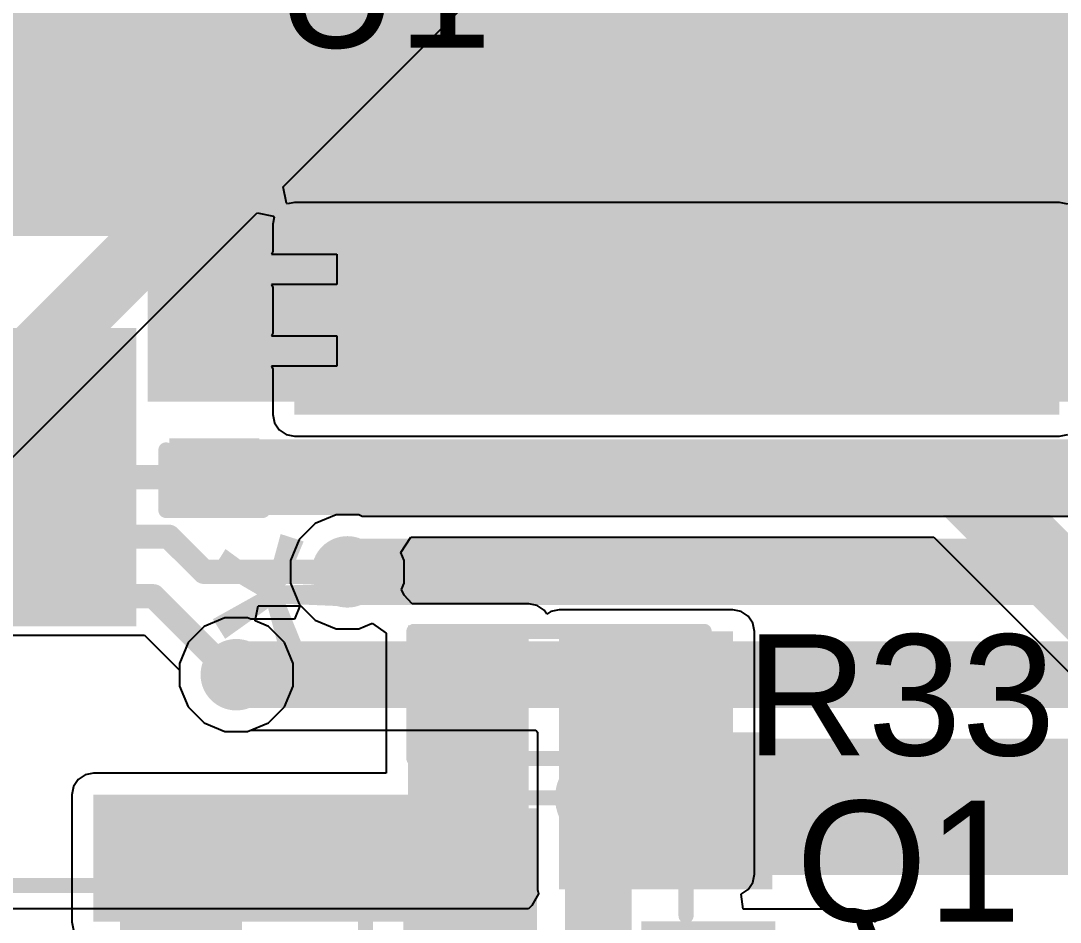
# Model space of a CAD drawing. Header units: millimetres. Extents: x -0.43 to 2.06, y -0.4 to 2.49.
# Drawn here: x 1.0295 to 1.3732, y 0.6922 to 0.9902 of the extents above; entities that cross this region are included whole.
import ezdxf

# ---------------------------------------------------------------- set-up
doc = ezdxf.new("R2010")
doc.units = ezdxf.units.MM
doc.header["$MEASUREMENT"] = 0
for name, color, linetype in [('BottomLayer', 5, 'Continuous'), ('BottomSolder', 6, 'Continuous'), ('TopLayer', 1, 'Continuous'), ('TopOverlay', 2, 'Continuous'), ('TopPaste', 8, 'Continuous'), ('TopSolder', 216, 'Continuous'), ('ViaHoleLayer', 16, 'Continuous')]:
    doc.layers.add(name, color=color, linetype=linetype)
doc.styles.add('Arial', font='', dxfattribs={"height": 0.2})
doc.styles.get('Arial').set_extended_font_data('Arial')

# ---------------------------------------------------------------- blocks, each defined once
blk = doc.blocks.new('CAP_0402_24')
at = {"layer": 'TopLayer'}
for points in [[(-0.0275, -0.0125), (-0.0275, 0.0125), (-0.0095, 0.0125), (-0.0095, -0.0125)], [(0.0095, -0.0125), (0.0095, 0.0125), (0.0275, 0.0125), (0.0275, -0.0125)]]:
    blk.add_hatch(color=1, dxfattribs=at).paths.add_polyline_path(points)
at = {"layer": 'TopPaste'}
for points in [[(-0.0275, -0.0125), (-0.0275, 0.0125), (-0.0095, 0.0125), (-0.0095, -0.0125)], [(0.0095, -0.0125), (0.0095, 0.0125), (0.0275, 0.0125), (0.0275, -0.0125)]]:
    blk.add_hatch(color=8, dxfattribs=at).paths.add_polyline_path(points)
at = {"layer": 'TopSolder'}
for points in [[(-0.02986, -0.01486), (-0.02986, 0.01486), (-0.00714, 0.01486), (-0.00714, -0.01486)], [(0.00714, -0.01486), (0.00714, 0.01486), (0.02986, 0.01486), (0.02986, -0.01486)]]:
    blk.add_hatch(color=216, dxfattribs=at).paths.add_polyline_path(points)
at = {"layer": 'TopOverlay', "const_width": 0.005}
for points in [[(-0.031, 0.016), (-0.031, -0.016)], [(-0.031, 0.016), (-0.011, 0.016)], [(0.011, 0.016), (0.031, 0.016)], [(0.031, 0.016), (0.031, -0.016)], [(-0.031, -0.016), (-0.011, -0.016)], [(0.011, -0.016), (0.031, -0.016)]]:
    blk.add_lwpolyline(points, dxfattribs=at)
at = {"layer": 'TopOverlay', "const_width": 0.0025}
for points in [[(-0.03225, 0.016, 1), (-0.02975, 0.016, 1)], [(-0.03225, 0.016, 1), (-0.02975, 0.016, 1)], [(-0.01225, 0.016, 1), (-0.00975, 0.016, 1)], [(0.00975, 0.016, 1), (0.01225, 0.016, 1)], [(0.02975, 0.016, 1), (0.03225, 0.016, 1)], [(0.02975, 0.016, 1), (0.03225, 0.016, 1)], [(-0.03225, -0.016, 1), (-0.02975, -0.016, 1)], [(-0.03225, -0.016, 1), (-0.02975, -0.016, 1)], [(-0.01225, -0.016, 1), (-0.00975, -0.016, 1)], [(0.00975, -0.016, 1), (0.01225, -0.016, 1)], [(0.02975, -0.016, 1), (0.03225, -0.016, 1)], [(0.02975, -0.016, 1), (0.03225, -0.016, 1)]]:
    blk.add_lwpolyline(points, format="xyb", close=True, dxfattribs=at)
blk = doc.blocks.new('SOT_23_36')
at = {"layer": 'TopLayer'}
for points in [[(-0.01614, 0.05748), (0.01614, 0.05748), (0.01614, 0.02126), (-0.01614, 0.02126)], [(-0.05354, -0.02126), (-0.02126, -0.02126), (-0.02126, -0.05748), (-0.05354, -0.05748)], [(0.02126, -0.02126), (0.05354, -0.02126), (0.05354, -0.05748), (0.02126, -0.05748)]]:
    blk.add_hatch(color=1, dxfattribs=at).paths.add_polyline_path(points)
at = {"layer": 'TopPaste'}
for points in [[(-0.01614, 0.05748), (0.01614, 0.05748), (0.01614, 0.02126), (-0.01614, 0.02126)], [(-0.05354, -0.02126), (-0.02126, -0.02126), (-0.02126, -0.05748), (-0.05354, -0.05748)], [(0.02126, -0.02126), (0.05354, -0.02126), (0.05354, -0.05748), (0.02126, -0.05748)]]:
    blk.add_hatch(color=8, dxfattribs=at).paths.add_polyline_path(points)
at = {"layer": 'TopSolder'}
for points in [[(-0.02014, 0.06148), (0.02014, 0.06148), (0.02014, 0.01726), (-0.02014, 0.01726)], [(-0.05754, -0.01726), (-0.01726, -0.01726), (-0.01726, -0.06148), (-0.05754, -0.06148)], [(0.01726, -0.01726), (0.05754, -0.01726), (0.05754, -0.06148), (0.01726, -0.06148)]]:
    blk.add_hatch(color=216, dxfattribs=at).paths.add_polyline_path(points)
at = {"layer": 'TopOverlay', "const_width": 0.005}
for points in [[(-0.022, 0.032), (-0.061, 0.032)], [(-0.061, -0.023), (-0.061, 0.032)], [(0.061, 0.032), (0.022, 0.032)], [(0.061, -0.023), (0.061, 0.032)], [(0.013, -0.031), (-0.013, -0.031)], [(-0.066, -0.051), (-0.066, -0.041)], [(-0.061, -0.046), (-0.066, -0.041)], [(-0.066, -0.051), (-0.061, -0.046)]]:
    blk.add_lwpolyline(points, dxfattribs=at)
at = {"layer": 'TopOverlay', "const_width": 0.0025}
for points in [[(-0.06225, 0.032, 1), (-0.05975, 0.032, 1)], [(-0.06225, 0.032, 1), (-0.05975, 0.032, 1)], [(-0.02325, 0.032, 1), (-0.02075, 0.032, 1)], [(0.02075, 0.032, 1), (0.02325, 0.032, 1)], [(0.05975, 0.032, 1), (0.06225, 0.032, 1)], [(0.05975, 0.032, 1), (0.06225, 0.032, 1)], [(-0.06225, -0.023, 1), (-0.05975, -0.023, 1)], [(0.05975, -0.023, 1), (0.06225, -0.023, 1)], [(-0.01425, -0.031, 1), (-0.01175, -0.031, 1)], [(0.01175, -0.031, 1), (0.01425, -0.031, 1)], [(-0.06725, -0.041, 1), (-0.06475, -0.041, 1)], [(-0.06725, -0.041, 1), (-0.06475, -0.041, 1)], [(-0.06225, -0.046, 1), (-0.05975, -0.046, 1)], [(-0.06225, -0.046, 1), (-0.05975, -0.046, 1)], [(-0.06725, -0.051, 1), (-0.06475, -0.051, 1)], [(-0.06725, -0.051, 1), (-0.06475, -0.051, 1)]]:
    blk.add_lwpolyline(points, format="xyb", close=True, dxfattribs=at)
blk = doc.blocks.new('SOT_23_37')
at = {"layer": 'TopLayer'}
for points in [[(-0.01614, 0.05748), (0.01614, 0.05748), (0.01614, 0.02126), (-0.01614, 0.02126)], [(-0.05354, -0.02126), (-0.02126, -0.02126), (-0.02126, -0.05748), (-0.05354, -0.05748)], [(0.02126, -0.02126), (0.05354, -0.02126), (0.05354, -0.05748), (0.02126, -0.05748)]]:
    blk.add_hatch(color=1, dxfattribs=at).paths.add_polyline_path(points)
at = {"layer": 'TopPaste'}
for points in [[(-0.01614, 0.05748), (0.01614, 0.05748), (0.01614, 0.02126), (-0.01614, 0.02126)], [(-0.05354, -0.02126), (-0.02126, -0.02126), (-0.02126, -0.05748), (-0.05354, -0.05748)], [(0.02126, -0.02126), (0.05354, -0.02126), (0.05354, -0.05748), (0.02126, -0.05748)]]:
    blk.add_hatch(color=8, dxfattribs=at).paths.add_polyline_path(points)
at = {"layer": 'TopSolder'}
for points in [[(-0.02014, 0.06148), (0.02014, 0.06148), (0.02014, 0.01726), (-0.02014, 0.01726)], [(-0.05754, -0.01726), (-0.01726, -0.01726), (-0.01726, -0.06148), (-0.05754, -0.06148)], [(0.01726, -0.01726), (0.05754, -0.01726), (0.05754, -0.06148), (0.01726, -0.06148)]]:
    blk.add_hatch(color=216, dxfattribs=at).paths.add_polyline_path(points)
at = {"layer": 'TopOverlay', "const_width": 0.005}
for points in [[(-0.061, 0.032), (-0.022, 0.032)], [(-0.061, -0.023), (-0.061, 0.032)], [(0.022, 0.032), (0.061, 0.032)], [(0.061, -0.023), (0.061, 0.032)], [(-0.013, -0.031), (0.013, -0.031)], [(-0.066, -0.051), (-0.066, -0.041)], [(-0.066, -0.041), (-0.061, -0.046)], [(-0.066, -0.051), (-0.061, -0.046)]]:
    blk.add_lwpolyline(points, dxfattribs=at)
at = {"layer": 'TopOverlay', "const_width": 0.0025}
for points in [[(-0.06225, 0.032, 1), (-0.05975, 0.032, 1)], [(-0.06225, 0.032, 1), (-0.05975, 0.032, 1)], [(-0.02325, 0.032, 1), (-0.02075, 0.032, 1)], [(0.02075, 0.032, 1), (0.02325, 0.032, 1)], [(0.05975, 0.032, 1), (0.06225, 0.032, 1)], [(0.05975, 0.032, 1), (0.06225, 0.032, 1)], [(-0.06225, -0.023, 1), (-0.05975, -0.023, 1)], [(0.05975, -0.023, 1), (0.06225, -0.023, 1)], [(-0.01425, -0.031, 1), (-0.01175, -0.031, 1)], [(0.01175, -0.031, 1), (0.01425, -0.031, 1)], [(-0.06725, -0.041, 1), (-0.06475, -0.041, 1)], [(-0.06725, -0.041, 1), (-0.06475, -0.041, 1)], [(-0.06225, -0.046, 1), (-0.05975, -0.046, 1)], [(-0.06225, -0.046, 1), (-0.05975, -0.046, 1)], [(-0.06725, -0.051, 1), (-0.06475, -0.051, 1)], [(-0.06725, -0.051, 1), (-0.06475, -0.051, 1)]]:
    blk.add_lwpolyline(points, format="xyb", close=True, dxfattribs=at)
blk = doc.blocks.new('RES_0603_44')
at = {"layer": 'TopLayer'}
for points in [[(-0.015, 0.0175), (-0.015, -0.0175), (-0.045, -0.0175), (-0.045, 0.0175)], [(0.045, 0.0175), (0.045, -0.0175), (0.015, -0.0175), (0.015, 0.0175)]]:
    blk.add_hatch(color=1, dxfattribs=at).paths.add_polyline_path(points)
at = {"layer": 'TopPaste'}
for points in [[(-0.015, 0.0175), (-0.015, -0.0175), (-0.045, -0.0175), (-0.045, 0.0175)], [(0.045, 0.0175), (0.045, -0.0175), (0.015, -0.0175), (0.015, 0.0175)]]:
    blk.add_hatch(color=8, dxfattribs=at).paths.add_polyline_path(points)
at = {"layer": 'TopSolder'}
for points in [[(-0.011, 0.0215), (-0.011, -0.0215), (-0.049, -0.0215), (-0.049, 0.0215)], [(0.049, 0.0215), (0.049, -0.0215), (0.011, -0.0215), (0.011, 0.0215)]]:
    blk.add_hatch(color=216, dxfattribs=at).paths.add_polyline_path(points)
at = {"layer": 'TopOverlay', "const_width": 0.005}
for points in [[(-0.048, 0.021), (0.048, 0.021)], [(-0.048, -0.021), (-0.048, 0.021)], [(0.048, -0.021), (0.048, 0.021)], [(-0.048, -0.021), (0.048, -0.021)]]:
    blk.add_lwpolyline(points, dxfattribs=at)
at = {"layer": 'TopOverlay', "const_width": 0.0025}
for points in [[(-0.04925, 0.021, 1), (-0.04675, 0.021, 1)], [(-0.04925, 0.021, 1), (-0.04675, 0.021, 1)], [(0.04675, 0.021, 1), (0.04925, 0.021, 1)], [(0.04675, 0.021, 1), (0.04925, 0.021, 1)], [(-0.04925, -0.021, 1), (-0.04675, -0.021, 1)], [(-0.04925, -0.021, 1), (-0.04675, -0.021, 1)], [(0.04675, -0.021, 1), (0.04925, -0.021, 1)], [(0.04675, -0.021, 1), (0.04925, -0.021, 1)]]:
    blk.add_lwpolyline(points, format="xyb", close=True, dxfattribs=at)
blk = doc.blocks.new('VSSOP_10_52')
at = {"layer": 'TopLayer'}
for points in [[(-0.11516, 0.04528), (-0.05807, 0.04528), (-0.05807, 0.03346), (-0.11516, 0.03346)], [(0.05807, 0.04528), (0.11516, 0.04528), (0.11516, 0.03346), (0.05807, 0.03346)], [(-0.11516, 0.02559), (-0.05807, 0.02559), (-0.05807, 0.01378), (-0.11516, 0.01378)], [(0.05807, 0.02559), (0.11516, 0.02559), (0.11516, 0.01378), (0.05807, 0.01378)], [(-0.11516, 0.00591), (-0.05807, 0.00591), (-0.05807, -0.00591), (-0.11516, -0.00591)], [(0.05807, 0.00591), (0.11516, 0.00591), (0.11516, -0.00591), (0.05807, -0.00591)], [(-0.11516, -0.01378), (-0.05807, -0.01378), (-0.05807, -0.02559), (-0.11516, -0.02559)], [(0.05807, -0.01378), (0.11516, -0.01378), (0.11516, -0.02559), (0.05807, -0.02559)], [(-0.11516, -0.03346), (-0.05807, -0.03346), (-0.05807, -0.04528), (-0.11516, -0.04528)], [(0.05807, -0.03346), (0.11516, -0.03346), (0.11516, -0.04528), (0.05807, -0.04528)]]:
    blk.add_hatch(color=1, dxfattribs=at).paths.add_polyline_path(points)
at = {"layer": 'TopPaste'}
for points in [[(-0.11516, 0.04528), (-0.05807, 0.04528), (-0.05807, 0.03346), (-0.11516, 0.03346)], [(0.05807, 0.04528), (0.11516, 0.04528), (0.11516, 0.03346), (0.05807, 0.03346)], [(-0.11516, 0.02559), (-0.05807, 0.02559), (-0.05807, 0.01378), (-0.11516, 0.01378)], [(0.05807, 0.02559), (0.11516, 0.02559), (0.11516, 0.01378), (0.05807, 0.01378)], [(-0.11516, 0.00591), (-0.05807, 0.00591), (-0.05807, -0.00591), (-0.11516, -0.00591)], [(0.05807, 0.00591), (0.11516, 0.00591), (0.11516, -0.00591), (0.05807, -0.00591)], [(-0.11516, -0.01378), (-0.05807, -0.01378), (-0.05807, -0.02559), (-0.11516, -0.02559)], [(0.05807, -0.01378), (0.11516, -0.01378), (0.11516, -0.02559), (0.05807, -0.02559)], [(-0.11516, -0.03346), (-0.05807, -0.03346), (-0.05807, -0.04528), (-0.11516, -0.04528)], [(0.05807, -0.03346), (0.11516, -0.03346), (0.11516, -0.04528), (0.05807, -0.04528)]]:
    blk.add_hatch(color=8, dxfattribs=at).paths.add_polyline_path(points)
at = {"layer": 'TopSolder'}
for points in [[(-0.11916, 0.04928), (-0.05407, 0.04928), (-0.05407, 0.02946), (-0.11916, 0.02946)], [(0.05407, 0.04928), (0.11916, 0.04928), (0.11916, 0.02946), (0.05407, 0.02946)], [(-0.11916, 0.02959), (-0.05407, 0.02959), (-0.05407, 0.00978), (-0.11916, 0.00978)], [(0.05407, 0.02959), (0.11916, 0.02959), (0.11916, 0.00978), (0.05407, 0.00978)], [(-0.11916, 0.00991), (-0.05407, 0.00991), (-0.05407, -0.00991), (-0.11916, -0.00991)], [(0.05407, 0.00991), (0.11916, 0.00991), (0.11916, -0.00991), (0.05407, -0.00991)], [(-0.11916, -0.00978), (-0.05407, -0.00978), (-0.05407, -0.02959), (-0.11916, -0.02959)], [(0.05407, -0.00978), (0.11916, -0.00978), (0.11916, -0.02959), (0.05407, -0.02959)], [(-0.11916, -0.02946), (-0.05407, -0.02946), (-0.05407, -0.04928), (-0.11916, -0.04928)], [(0.05407, -0.02946), (0.11916, -0.02946), (0.11916, -0.04928), (0.05407, -0.04928)]]:
    blk.add_hatch(color=216, dxfattribs=at).paths.add_polyline_path(points)
at = {"layer": 'TopOverlay', "const_width": 0.005}
for points in [[(-0.06, 0.061), (0.06, 0.061)], [(-0.06, 0.052), (-0.06, 0.061)], [(0.06, 0.052), (0.06, 0.061)], [(-0.125, 0.045), (-0.12, 0.04)], [(-0.125, 0.035), (-0.125, 0.045)], [(-0.125, 0.035), (-0.12, 0.04)], [(-0.06, -0.061), (-0.06, -0.052)], [(0.06, -0.061), (0.06, -0.052)], [(-0.06, -0.061), (0.06, -0.061)]]:
    blk.add_lwpolyline(points, dxfattribs=at)
at = {"layer": 'TopOverlay', "const_width": 0.0025}
for points in [[(-0.06125, 0.061, 1), (-0.05875, 0.061, 1)], [(-0.06125, 0.061, 1), (-0.05875, 0.061, 1)], [(0.05875, 0.061, 1), (0.06125, 0.061, 1)], [(0.05875, 0.061, 1), (0.06125, 0.061, 1)], [(-0.06125, 0.052, 1), (-0.05875, 0.052, 1)], [(0.05875, 0.052, 1), (0.06125, 0.052, 1)], [(-0.12625, 0.045, 1), (-0.12375, 0.045, 1)], [(-0.12625, 0.045, 1), (-0.12375, 0.045, 1)], [(-0.12125, 0.04, 1), (-0.11875, 0.04, 1)], [(-0.12125, 0.04, 1), (-0.11875, 0.04, 1)], [(-0.12625, 0.035, 1), (-0.12375, 0.035, 1)], [(-0.12625, 0.035, 1), (-0.12375, 0.035, 1)], [(-0.06125, -0.052, 1), (-0.05875, -0.052, 1)], [(0.05875, -0.052, 1), (0.06125, -0.052, 1)], [(-0.06125, -0.061, 1), (-0.05875, -0.061, 1)], [(-0.06125, -0.061, 1), (-0.05875, -0.061, 1)], [(0.05875, -0.061, 1), (0.06125, -0.061, 1)], [(0.05875, -0.061, 1), (0.06125, -0.061, 1)]]:
    blk.add_lwpolyline(points, format="xyb", close=True, dxfattribs=at)

msp = doc.modelspace()

# ---------------------------------------------------------------- hatches: boundary and pattern name
at = {"layer": 'BottomLayer'}
for points in [[(1.12, 0.86), (1.373, 0.86), (1.373, 0.923), (1.12, 0.923)], [(1.20751, 0.703), (1.278, 0.703), (1.278, 0.755), (1.20751, 0.755)]]:
    msp.add_hatch(color=5, dxfattribs=at).paths.add_polyline_path(points)
h = msp.add_hatch(color=5, dxfattribs=at)
edge = h.paths.add_edge_path()
edge.add_arc((1.134, 0.908), 0.01181, 0, 360)
h = msp.add_hatch(color=5, dxfattribs=at)
edge = h.paths.add_edge_path()
edge.add_arc((1.161, 0.908), 0.01181, 0, 360)
h = msp.add_hatch(color=5, dxfattribs=at)
edge = h.paths.add_edge_path()
edge.add_arc((1.189, 0.908), 0.01181, 0, 360)
h = msp.add_hatch(color=5, dxfattribs=at)
edge = h.paths.add_edge_path()
edge.add_arc((1.21557, 0.908), 0.01181, 0, 360)
h = msp.add_hatch(color=5, dxfattribs=at)
edge = h.paths.add_edge_path()
edge.add_arc((1.24557, 0.908), 0.01181, 0, 360)
h = msp.add_hatch(color=5, dxfattribs=at)
edge = h.paths.add_edge_path()
edge.add_arc((1.27257, 0.908), 0.01181, 0, 360)
h = msp.add_hatch(color=5, dxfattribs=at)
edge = h.paths.add_edge_path()
edge.add_arc((1.30057, 0.908), 0.01181, 0, 360)
h = msp.add_hatch(color=5, dxfattribs=at)
edge = h.paths.add_edge_path()
edge.add_arc((1.32714, 0.908), 0.01181, 0, 360)
h = msp.add_hatch(color=5, dxfattribs=at)
edge = h.paths.add_edge_path()
edge.add_arc((1.35714, 0.908), 0.01181, 0, 360)
h = msp.add_hatch(color=5, dxfattribs=at)
edge = h.paths.add_edge_path()
edge.add_arc((1.134, 0.881), 0.01181, 0, 360)
h = msp.add_hatch(color=5, dxfattribs=at)
edge = h.paths.add_edge_path()
edge.add_arc((1.161, 0.881), 0.01181, 0, 360)
h = msp.add_hatch(color=5, dxfattribs=at)
edge = h.paths.add_edge_path()
edge.add_arc((1.189, 0.881), 0.01181, 0, 360)
h = msp.add_hatch(color=5, dxfattribs=at)
edge = h.paths.add_edge_path()
edge.add_arc((1.21557, 0.881), 0.01181, 0, 360)
h = msp.add_hatch(color=5, dxfattribs=at)
edge = h.paths.add_edge_path()
edge.add_arc((1.24557, 0.881), 0.01181, 0, 360)
h = msp.add_hatch(color=5, dxfattribs=at)
edge = h.paths.add_edge_path()
edge.add_arc((1.27257, 0.881), 0.01181, 0, 360)
h = msp.add_hatch(color=5, dxfattribs=at)
edge = h.paths.add_edge_path()
edge.add_arc((1.30057, 0.881), 0.01181, 0, 360)
h = msp.add_hatch(color=5, dxfattribs=at)
edge = h.paths.add_edge_path()
edge.add_arc((1.32714, 0.881), 0.01181, 0, 360)
h = msp.add_hatch(color=5, dxfattribs=at)
edge = h.paths.add_edge_path()
edge.add_arc((1.35714, 0.881), 0.01181, 0, 360)
h = msp.add_hatch(color=5, dxfattribs=at)
edge = h.paths.add_edge_path()
edge.add_arc((1.13751, 0.808), 0.01181, 0, 360)
h = msp.add_hatch(color=5, dxfattribs=at)
edge = h.paths.add_edge_path()
edge.add_arc((1.10077, 0.774), 0.01181, 0, 360)
h = msp.add_hatch(color=5, dxfattribs=at)
edge = h.paths.add_edge_path()
edge.add_arc((1.22201, 0.73331), 0.01181, 0, 360)
h = msp.add_hatch(color=5, dxfattribs=at)
edge = h.paths.add_edge_path()
edge.add_arc((1.25101, 0.73331), 0.01181, 0, 360)
at = {"layer": 'BottomSolder'}
h = msp.add_hatch(color=6, dxfattribs=at)
edge = h.paths.add_edge_path()
edge.add_arc((1.134, 0.908), 0.01581, 0, 360)
h = msp.add_hatch(color=6, dxfattribs=at)
edge = h.paths.add_edge_path()
edge.add_arc((1.161, 0.908), 0.01581, 0, 360)
h = msp.add_hatch(color=6, dxfattribs=at)
edge = h.paths.add_edge_path()
edge.add_arc((1.189, 0.908), 0.01581, 0, 360)
h = msp.add_hatch(color=6, dxfattribs=at)
edge = h.paths.add_edge_path()
edge.add_arc((1.21557, 0.908), 0.01581, 0, 360)
h = msp.add_hatch(color=6, dxfattribs=at)
edge = h.paths.add_edge_path()
edge.add_arc((1.24557, 0.908), 0.01581, 0, 360)
h = msp.add_hatch(color=6, dxfattribs=at)
edge = h.paths.add_edge_path()
edge.add_arc((1.27257, 0.908), 0.01581, 0, 360)
h = msp.add_hatch(color=6, dxfattribs=at)
edge = h.paths.add_edge_path()
edge.add_arc((1.30057, 0.908), 0.01581, 0, 360)
h = msp.add_hatch(color=6, dxfattribs=at)
edge = h.paths.add_edge_path()
edge.add_arc((1.32714, 0.908), 0.01581, 0, 360)
h = msp.add_hatch(color=6, dxfattribs=at)
edge = h.paths.add_edge_path()
edge.add_arc((1.35714, 0.908), 0.01581, 0, 360)
h = msp.add_hatch(color=6, dxfattribs=at)
edge = h.paths.add_edge_path()
edge.add_arc((1.134, 0.881), 0.01581, 0, 360)
h = msp.add_hatch(color=6, dxfattribs=at)
edge = h.paths.add_edge_path()
edge.add_arc((1.161, 0.881), 0.01581, 0, 360)
h = msp.add_hatch(color=6, dxfattribs=at)
edge = h.paths.add_edge_path()
edge.add_arc((1.189, 0.881), 0.01581, 0, 360)
h = msp.add_hatch(color=6, dxfattribs=at)
edge = h.paths.add_edge_path()
edge.add_arc((1.21557, 0.881), 0.01581, 0, 360)
h = msp.add_hatch(color=6, dxfattribs=at)
edge = h.paths.add_edge_path()
edge.add_arc((1.24557, 0.881), 0.01581, 0, 360)
h = msp.add_hatch(color=6, dxfattribs=at)
edge = h.paths.add_edge_path()
edge.add_arc((1.27257, 0.881), 0.01581, 0, 360)
h = msp.add_hatch(color=6, dxfattribs=at)
edge = h.paths.add_edge_path()
edge.add_arc((1.30057, 0.881), 0.01581, 0, 360)
h = msp.add_hatch(color=6, dxfattribs=at)
edge = h.paths.add_edge_path()
edge.add_arc((1.32714, 0.881), 0.01581, 0, 360)
h = msp.add_hatch(color=6, dxfattribs=at)
edge = h.paths.add_edge_path()
edge.add_arc((1.35714, 0.881), 0.01581, 0, 360)
h = msp.add_hatch(color=6, dxfattribs=at)
edge = h.paths.add_edge_path()
edge.add_arc((1.22201, 0.73331), 0.01581, 0, 360)
h = msp.add_hatch(color=6, dxfattribs=at)
edge = h.paths.add_edge_path()
edge.add_arc((1.25101, 0.73331), 0.01581, 0, 360)
at = {"layer": 'TopLayer'}
for points in [[(0.80251, 0.919), (1.12651, 0.919), (1.12651, 1.06631), (0.80251, 1.06631)], [(1.07151, 0.86431), (1.494, 0.86431), (1.494, 1.02431), (1.07151, 1.02431)], [(1.15751, 0.69231), (1.19751, 0.69231), (1.19751, 0.79031), (1.15751, 0.79031)], [(1.20751, 0.708), (1.265, 0.708), (1.265, 0.78831), (1.20751, 0.78831)], [(1.05351, 0.69231), (1.19751, 0.69231), (1.19751, 0.73431), (1.05351, 0.73431)]]:
    msp.add_hatch(color=1, dxfattribs=at).paths.add_polyline_path(points)
h = msp.add_hatch(color=1, dxfattribs=at)
edge = h.paths.add_edge_path()
edge.add_arc((1.134, 0.908), 0.01181, 0, 360)
h = msp.add_hatch(color=1, dxfattribs=at)
edge = h.paths.add_edge_path()
edge.add_arc((1.161, 0.908), 0.01181, 0, 360)
h = msp.add_hatch(color=1, dxfattribs=at)
edge = h.paths.add_edge_path()
edge.add_arc((1.189, 0.908), 0.01181, 0, 360)
h = msp.add_hatch(color=1, dxfattribs=at)
edge = h.paths.add_edge_path()
edge.add_arc((1.21557, 0.908), 0.01181, 0, 360)
h = msp.add_hatch(color=1, dxfattribs=at)
edge = h.paths.add_edge_path()
edge.add_arc((1.24557, 0.908), 0.01181, 0, 360)
h = msp.add_hatch(color=1, dxfattribs=at)
edge = h.paths.add_edge_path()
edge.add_arc((1.27257, 0.908), 0.01181, 0, 360)
h = msp.add_hatch(color=1, dxfattribs=at)
edge = h.paths.add_edge_path()
edge.add_arc((1.30057, 0.908), 0.01181, 0, 360)
h = msp.add_hatch(color=1, dxfattribs=at)
edge = h.paths.add_edge_path()
edge.add_arc((1.32714, 0.908), 0.01181, 0, 360)
h = msp.add_hatch(color=1, dxfattribs=at)
edge = h.paths.add_edge_path()
edge.add_arc((1.35714, 0.908), 0.01181, 0, 360)
h = msp.add_hatch(color=1, dxfattribs=at)
edge = h.paths.add_edge_path()
edge.add_arc((1.134, 0.881), 0.01181, 0, 360)
h = msp.add_hatch(color=1, dxfattribs=at)
edge = h.paths.add_edge_path()
edge.add_arc((1.161, 0.881), 0.01181, 0, 360)
h = msp.add_hatch(color=1, dxfattribs=at)
edge = h.paths.add_edge_path()
edge.add_arc((1.189, 0.881), 0.01181, 0, 360)
h = msp.add_hatch(color=1, dxfattribs=at)
edge = h.paths.add_edge_path()
edge.add_arc((1.21557, 0.881), 0.01181, 0, 360)
h = msp.add_hatch(color=1, dxfattribs=at)
edge = h.paths.add_edge_path()
edge.add_arc((1.24557, 0.881), 0.01181, 0, 360)
h = msp.add_hatch(color=1, dxfattribs=at)
edge = h.paths.add_edge_path()
edge.add_arc((1.27257, 0.881), 0.01181, 0, 360)
h = msp.add_hatch(color=1, dxfattribs=at)
edge = h.paths.add_edge_path()
edge.add_arc((1.30057, 0.881), 0.01181, 0, 360)
h = msp.add_hatch(color=1, dxfattribs=at)
edge = h.paths.add_edge_path()
edge.add_arc((1.32714, 0.881), 0.01181, 0, 360)
h = msp.add_hatch(color=1, dxfattribs=at)
edge = h.paths.add_edge_path()
edge.add_arc((1.35714, 0.881), 0.01181, 0, 360)
h = msp.add_hatch(color=1, dxfattribs=at)
edge = h.paths.add_edge_path()
edge.add_arc((1.13751, 0.808), 0.01181, 0, 360)
h = msp.add_hatch(color=1, dxfattribs=at)
edge = h.paths.add_edge_path()
edge.add_arc((1.10077, 0.774), 0.01181, 0, 360)
h = msp.add_hatch(color=1, dxfattribs=at)
edge = h.paths.add_edge_path()
edge.add_arc((1.22201, 0.73331), 0.01181, 0, 360)
h = msp.add_hatch(color=1, dxfattribs=at)
edge = h.paths.add_edge_path()
edge.add_arc((1.25101, 0.73331), 0.01181, 0, 360)
at = {"layer": 'TopSolder'}
h = msp.add_hatch(color=216, dxfattribs=at)
edge = h.paths.add_edge_path()
edge.add_arc((1.134, 0.908), 0.01581, 0, 360)
h = msp.add_hatch(color=216, dxfattribs=at)
edge = h.paths.add_edge_path()
edge.add_arc((1.161, 0.908), 0.01581, 0, 360)
h = msp.add_hatch(color=216, dxfattribs=at)
edge = h.paths.add_edge_path()
edge.add_arc((1.189, 0.908), 0.01581, 0, 360)
h = msp.add_hatch(color=216, dxfattribs=at)
edge = h.paths.add_edge_path()
edge.add_arc((1.21557, 0.908), 0.01581, 0, 360)
h = msp.add_hatch(color=216, dxfattribs=at)
edge = h.paths.add_edge_path()
edge.add_arc((1.24557, 0.908), 0.01581, 0, 360)
h = msp.add_hatch(color=216, dxfattribs=at)
edge = h.paths.add_edge_path()
edge.add_arc((1.27257, 0.908), 0.01581, 0, 360)
h = msp.add_hatch(color=216, dxfattribs=at)
edge = h.paths.add_edge_path()
edge.add_arc((1.30057, 0.908), 0.01581, 0, 360)
h = msp.add_hatch(color=216, dxfattribs=at)
edge = h.paths.add_edge_path()
edge.add_arc((1.32714, 0.908), 0.01581, 0, 360)
h = msp.add_hatch(color=216, dxfattribs=at)
edge = h.paths.add_edge_path()
edge.add_arc((1.35714, 0.908), 0.01581, 0, 360)
h = msp.add_hatch(color=216, dxfattribs=at)
edge = h.paths.add_edge_path()
edge.add_arc((1.134, 0.881), 0.01581, 0, 360)
h = msp.add_hatch(color=216, dxfattribs=at)
edge = h.paths.add_edge_path()
edge.add_arc((1.161, 0.881), 0.01581, 0, 360)
h = msp.add_hatch(color=216, dxfattribs=at)
edge = h.paths.add_edge_path()
edge.add_arc((1.189, 0.881), 0.01581, 0, 360)
h = msp.add_hatch(color=216, dxfattribs=at)
edge = h.paths.add_edge_path()
edge.add_arc((1.21557, 0.881), 0.01581, 0, 360)
h = msp.add_hatch(color=216, dxfattribs=at)
edge = h.paths.add_edge_path()
edge.add_arc((1.24557, 0.881), 0.01581, 0, 360)
h = msp.add_hatch(color=216, dxfattribs=at)
edge = h.paths.add_edge_path()
edge.add_arc((1.27257, 0.881), 0.01581, 0, 360)
h = msp.add_hatch(color=216, dxfattribs=at)
edge = h.paths.add_edge_path()
edge.add_arc((1.30057, 0.881), 0.01581, 0, 360)
h = msp.add_hatch(color=216, dxfattribs=at)
edge = h.paths.add_edge_path()
edge.add_arc((1.32714, 0.881), 0.01581, 0, 360)
h = msp.add_hatch(color=216, dxfattribs=at)
edge = h.paths.add_edge_path()
edge.add_arc((1.35714, 0.881), 0.01581, 0, 360)
h = msp.add_hatch(color=216, dxfattribs=at)
edge = h.paths.add_edge_path()
edge.add_arc((1.22201, 0.73331), 0.01581, 0, 360)
h = msp.add_hatch(color=216, dxfattribs=at)
edge = h.paths.add_edge_path()
edge.add_arc((1.25101, 0.73331), 0.01581, 0, 360)
at = {"layer": 'ViaHoleLayer'}
h = msp.add_hatch(color=16, dxfattribs=at)
edge = h.paths.add_edge_path()
edge.add_arc((1.134, 0.908), 0.00591, 0, 360)
h = msp.add_hatch(color=16, dxfattribs=at)
edge = h.paths.add_edge_path()
edge.add_arc((1.161, 0.908), 0.00591, 0, 360)
h = msp.add_hatch(color=16, dxfattribs=at)
edge = h.paths.add_edge_path()
edge.add_arc((1.189, 0.908), 0.00591, 0, 360)
h = msp.add_hatch(color=16, dxfattribs=at)
edge = h.paths.add_edge_path()
edge.add_arc((1.21557, 0.908), 0.00591, 0, 360)
h = msp.add_hatch(color=16, dxfattribs=at)
edge = h.paths.add_edge_path()
edge.add_arc((1.24557, 0.908), 0.00591, 0, 360)
h = msp.add_hatch(color=16, dxfattribs=at)
edge = h.paths.add_edge_path()
edge.add_arc((1.27257, 0.908), 0.00591, 0, 360)
h = msp.add_hatch(color=16, dxfattribs=at)
edge = h.paths.add_edge_path()
edge.add_arc((1.30057, 0.908), 0.00591, 0, 360)
h = msp.add_hatch(color=16, dxfattribs=at)
edge = h.paths.add_edge_path()
edge.add_arc((1.32714, 0.908), 0.00591, 0, 360)
h = msp.add_hatch(color=16, dxfattribs=at)
edge = h.paths.add_edge_path()
edge.add_arc((1.35714, 0.908), 0.00591, 0, 360)
h = msp.add_hatch(color=16, dxfattribs=at)
edge = h.paths.add_edge_path()
edge.add_arc((1.134, 0.881), 0.00591, 0, 360)
h = msp.add_hatch(color=16, dxfattribs=at)
edge = h.paths.add_edge_path()
edge.add_arc((1.161, 0.881), 0.00591, 0, 360)
h = msp.add_hatch(color=16, dxfattribs=at)
edge = h.paths.add_edge_path()
edge.add_arc((1.189, 0.881), 0.00591, 0, 360)
h = msp.add_hatch(color=16, dxfattribs=at)
edge = h.paths.add_edge_path()
edge.add_arc((1.21557, 0.881), 0.00591, 0, 360)
h = msp.add_hatch(color=16, dxfattribs=at)
edge = h.paths.add_edge_path()
edge.add_arc((1.24557, 0.881), 0.00591, 0, 360)
h = msp.add_hatch(color=16, dxfattribs=at)
edge = h.paths.add_edge_path()
edge.add_arc((1.27257, 0.881), 0.00591, 0, 360)
h = msp.add_hatch(color=16, dxfattribs=at)
edge = h.paths.add_edge_path()
edge.add_arc((1.30057, 0.881), 0.00591, 0, 360)
h = msp.add_hatch(color=16, dxfattribs=at)
edge = h.paths.add_edge_path()
edge.add_arc((1.32714, 0.881), 0.00591, 0, 360)
h = msp.add_hatch(color=16, dxfattribs=at)
edge = h.paths.add_edge_path()
edge.add_arc((1.35714, 0.881), 0.00591, 0, 360)
h = msp.add_hatch(color=16, dxfattribs=at)
edge = h.paths.add_edge_path()
edge.add_arc((1.13751, 0.808), 0.00591, 0, 360)
h = msp.add_hatch(color=16, dxfattribs=at)
edge = h.paths.add_edge_path()
edge.add_arc((1.10077, 0.774), 0.00591, 0, 360)
h = msp.add_hatch(color=16, dxfattribs=at)
edge = h.paths.add_edge_path()
edge.add_arc((1.22201, 0.73331), 0.00591, 0, 360)
h = msp.add_hatch(color=16, dxfattribs=at)
edge = h.paths.add_edge_path()
edge.add_arc((1.25101, 0.73331), 0.00591, 0, 360)

# ---------------------------------------------------------------- linework, layer by layer
at = {"layer": 'BottomLayer'}
for p, q in [((1.1163, 0.93535), (1.36498, 1.18402)), ((1.11742, 0.92991), (1.1163, 0.93535)), ((1.11771, 0.92968), (1.11742, 0.92991)), ((1.12, 0.93014), (1.11771, 0.92968)), ((1.373, 0.93014), (1.12, 0.93014)), ((1.37573, 0.92959), (1.373, 0.93014)), ((0.90335, 0.7224), (1.10765, 0.9267)), ((1.10765, 0.9267), (1.11309, 0.92558)), ((1.11332, 0.92529), (1.11286, 0.923)), ((1.11309, 0.92558), (1.11332, 0.92529)), ((1.11286, 0.923), (1.11286, 0.91397)), ((1.11286, 0.91397), (1.11246, 0.913)), ((1.11246, 0.913), (1.134, 0.913)), ((1.134, 0.913), (1.134, 0.903)), ((1.134, 0.903), (1.11246, 0.903)), ((1.11246, 0.903), (1.11286, 0.90203)), ((1.11286, 0.90203), (1.11286, 0.88697)), ((1.11286, 0.88697), (1.11246, 0.886)), ((1.11246, 0.886), (1.134, 0.886)), ((1.134, 0.886), (1.134, 0.876)), ((1.134, 0.876), (1.11246, 0.876)), ((1.11246, 0.876), (1.11286, 0.87503)), ((1.11286, 0.87503), (1.11286, 0.86)), ((1.11286, 0.86), (1.11341, 0.85727)), ((1.11341, 0.85727), (1.11495, 0.85495)), ((1.11495, 0.85495), (1.11727, 0.85341)), ((1.11727, 0.85341), (1.12, 0.85286)), ((1.12, 0.85286), (1.373, 0.85286)), ((1.373, 0.85286), (1.37573, 0.85341)), ((1.13377, 0.82681), (1.12686, 0.82394)), ((1.14125, 0.82681), (1.13377, 0.82681)), ((1.14236, 0.82635), (1.14125, 0.82681)), ((1.4056, 0.82635), (1.14236, 0.82635)), ((1.12686, 0.82394), (1.12156, 0.81865)), ((1.12156, 0.81865), (1.1187, 0.81174)), ((1.1187, 0.81174), (1.1187, 0.80425)), ((1.1187, 0.80425), (1.12156, 0.79734)), ((1.12193, 0.79697), (1.12002, 0.79235)), ((1.12156, 0.79734), (1.12193, 0.79697)), ((1.09703, 0.79281), (1.09012, 0.78995)), ((1.10451, 0.79281), (1.09703, 0.79281)), ((1.10562, 0.79235), (1.10451, 0.79281)), ((1.12002, 0.79235), (1.10562, 0.79235)), ((1.09012, 0.78995), (1.08483, 0.78466)), ((1.08483, 0.78466), (1.08196, 0.77774)), ((1.08196, 0.77774), (1.08196, 0.77026)), ((1.08196, 0.77026), (1.08483, 0.76334)), ((1.08483, 0.76334), (1.09012, 0.75805)), ((1.09012, 0.75805), (1.09703, 0.75519)), ((1.09703, 0.75519), (1.10451, 0.75519)), ((1.10451, 0.75519), (1.10562, 0.75565)), ((1.10562, 0.75565), (1.19984, 0.75565)), ((1.19984, 0.75565), (1.20037, 0.755)), ((1.20037, 0.755), (1.20037, 0.703)), ((1.20067, 0.70154), (1.19853, 0.69774)), ((1.20037, 0.703), (1.20067, 0.70154)), ((1.1974, 0.69654), (0.93975, 0.69654)), ((1.19853, 0.69774), (1.1974, 0.69654))]:
    msp.add_line(p, q, dxfattribs=at)
for points, const_width in [([(1.053, 0.9558), (1.053, 1.259)], 0.01), ([(0.885, 0.73), (1.352, 1.197)], 0.022), ([(0.95651, 0.85931), (1.053, 0.9558)], 0.01), ([(1.13751, 0.808), (1.4882, 0.808)], 0.022), ([(1.10077, 0.774), (1.5092, 0.774)], 0.022), ([(1.24276, 0.729), (1.24406, 0.73031)], 0.045), ([(1.24406, 0.73031), (1.55131, 0.73031)], 0.045)]:
    msp.add_lwpolyline(points, dxfattribs=dict(at, const_width=const_width))
for points, const_width in [([(1.0505, 0.9558, 1), (1.0555, 0.9558, 1)], 0.005), ([(1.0505, 0.9558, 1), (1.0555, 0.9558, 1)], 0.005), ([(1.13201, 0.808, 1), (1.14301, 0.808, 1)], 0.011), ([(1.09527, 0.774, 1), (1.10627, 0.774, 1)], 0.011), ([(1.23281, 0.73031, 1), (1.25531, 0.73031, 1)], 0.0225), ([(1.23281, 0.73031, 1), (1.25531, 0.73031, 1)], 0.0225), ([(1.23151, 0.729, 1), (1.25401, 0.729, 1)], 0.0225)]:
    msp.add_lwpolyline(points, format="xyb", close=True, dxfattribs=dict(at, const_width=const_width))
at = {"layer": 'TopLayer'}
for p, q in [((1.15521, 0.81442), (1.15855, 0.81943)), ((1.15855, 0.81943), (1.33146, 0.81943)), ((1.33146, 0.81943), (1.39612, 0.75476)), ((1.15632, 0.81174), (1.15521, 0.81442)), ((1.15632, 0.80425), (1.15632, 0.81174)), ((1.15544, 0.80213), (1.15632, 0.80425)), ((1.15624, 0.80032), (1.15544, 0.80213)), ((1.15891, 0.79744), (1.15624, 0.80032)), ((1.107, 0.79178), (1.108, 0.79678)), ((1.108, 0.79678), (1.12212, 0.79678)), ((1.12212, 0.79678), (1.12686, 0.79205)), ((1.19751, 0.79744), (1.15891, 0.79744)), ((1.20024, 0.7969), (1.19751, 0.79744)), ((1.20256, 0.79535), (1.20024, 0.7969)), ((1.20345, 0.79401), (1.20256, 0.79535)), ((1.20478, 0.7949), (1.20345, 0.79401)), ((1.20751, 0.79544), (1.20478, 0.7949)), ((1.265, 0.79544), (1.20751, 0.79544)), ((1.26773, 0.7949), (1.265, 0.79544)), ((1.27005, 0.79335), (1.26773, 0.7949)), ((1.11143, 0.78995), (1.107, 0.79178)), ((1.12686, 0.79205), (1.13377, 0.78919)), ((1.14125, 0.78919), (1.14554, 0.79096)), ((1.14554, 0.79096), (1.1458, 0.79092)), ((1.1458, 0.79092), (1.15037, 0.78772)), ((1.27159, 0.79104), (1.27005, 0.79335)), ((1.27214, 0.78831), (1.27159, 0.79104)), ((1.11672, 0.78466), (1.11143, 0.78995)), ((1.13377, 0.78919), (1.14125, 0.78919)), ((1.15037, 0.78772), (1.15037, 0.74144)), ((1.27214, 0.708), (1.27214, 0.78831)), ((0.99958, 0.78703), (1.07042, 0.78703)), ((1.07042, 0.78703), (1.08196, 0.77549)), ((1.11958, 0.77774), (1.11672, 0.78466)), ((1.11958, 0.77026), (1.11958, 0.77774)), ((1.08196, 0.77549), (1.08196, 0.77026)), ((1.08196, 0.77026), (1.08483, 0.76334)), ((1.11672, 0.76334), (1.11958, 0.77026)), ((1.08483, 0.76334), (1.09012, 0.75805)), ((1.11143, 0.75805), (1.11672, 0.76334)), ((1.09012, 0.75805), (1.09703, 0.75519)), ((1.10451, 0.75519), (1.11143, 0.75805)), ((1.09703, 0.75519), (1.10451, 0.75519)), ((1.04847, 0.73935), (1.04692, 0.73704)), ((1.05078, 0.7409), (1.04847, 0.73935)), ((1.05351, 0.74144), (1.05078, 0.7409)), ((1.15037, 0.74144), (1.05351, 0.74144)), ((1.04692, 0.73704), (1.04637, 0.73431)), ((1.04637, 0.73431), (1.04637, 0.69231)), ((1.27005, 0.70295), (1.27159, 0.70527)), ((1.27159, 0.70527), (1.27214, 0.708)), ((1.26773, 0.70141), (1.27005, 0.70295)), ((1.26841, 0.69644), (1.26773, 0.70141)), ((1.30551, 0.69644), (1.26841, 0.69644)), ((1.30824, 0.6959), (1.30551, 0.69644)), ((1.31056, 0.69435), (1.30824, 0.6959)), ((1.04637, 0.69231), (1.04692, 0.68958)), ((1.31211, 0.69204), (1.31056, 0.69435))]:
    msp.add_line(p, q, dxfattribs=at)
for points, const_width in [([(0.97914, 0.87868), (1.03513, 0.87868)], 0.008), ([(0.95667, 0.85915), (1.03497, 0.85915)], 0.008), ([(1.03497, 0.85915), (1.03513, 0.85899)], 0.008), ([(1.09201, 0.83931), (1.42569, 0.83931)], 0.025), ([(1.342, 0.837), (1.416, 0.763)], 0.025), ([(1.03513, 0.83931), (1.09201, 0.83931)], 0.008), ([(1.03513, 0.81962), (1.07846, 0.81962)], 0.008), ([(1.07846, 0.81962), (1.09009, 0.808)], 0.008), ([(1.09009, 0.808), (1.13751, 0.808)], 0.008), ([(1.03513, 0.79994), (1.07338, 0.79994)], 0.008), ([(1.07338, 0.79994), (1.099, 0.77432)], 0.008), ([(1.099, 0.77432), (1.10077, 0.77432)], 0.008), ([(1.22201, 0.75181), (1.23751, 0.76731)], 0.022), ([(1.22201, 0.73331), (1.22201, 0.75181)], 0.022), ([(1.22051, 0.73391), (1.23476, 0.74815)], 0.022), ([(1.22051, 0.64231), (1.22051, 0.73391)], 0.022)]:
    msp.add_lwpolyline(points, dxfattribs=dict(at, const_width=const_width))
for points, const_width in [([(1.03313, 0.87868, 1), (1.03713, 0.87868, 1)], 0.004), ([(1.03297, 0.85915, 1), (1.03697, 0.85915, 1)], 0.004), ([(1.03297, 0.85915, 1), (1.03697, 0.85915, 1)], 0.004), ([(1.03313, 0.85899, 1), (1.03713, 0.85899, 1)], 0.004), ([(1.08576, 0.83931, 1), (1.09826, 0.83931, 1)], 0.0125), ([(1.33575, 0.837, 1), (1.34825, 0.837, 1)], 0.0125), ([(1.03313, 0.83931, 1), (1.03713, 0.83931, 1)], 0.004), ([(1.09001, 0.83931, 1), (1.09401, 0.83931, 1)], 0.004), ([(1.03313, 0.81962, 1), (1.03713, 0.81962, 1)], 0.004), ([(1.07646, 0.81962, 1), (1.08046, 0.81962, 1)], 0.004), ([(1.07646, 0.81962, 1), (1.08046, 0.81962, 1)], 0.004), ([(1.08809, 0.808, 1), (1.09209, 0.808, 1)], 0.004), ([(1.08809, 0.808, 1), (1.09209, 0.808, 1)], 0.004), ([(1.13551, 0.808, 1), (1.13951, 0.808, 1)], 0.004), ([(1.03313, 0.79994, 1), (1.03713, 0.79994, 1)], 0.004), ([(1.07138, 0.79994, 1), (1.07538, 0.79994, 1)], 0.004), ([(1.07138, 0.79994, 1), (1.07538, 0.79994, 1)], 0.004), ([(1.097, 0.77432, 1), (1.101, 0.77432, 1)], 0.004), ([(1.097, 0.77432, 1), (1.101, 0.77432, 1)], 0.004), ([(1.09877, 0.77432, 1), (1.10277, 0.77432, 1)], 0.004), ([(1.23201, 0.76731, 1), (1.24301, 0.76731, 1)], 0.011), ([(1.21651, 0.75181, 1), (1.22751, 0.75181, 1)], 0.011), ([(1.21651, 0.75181, 1), (1.22751, 0.75181, 1)], 0.011), ([(1.22926, 0.74815, 1), (1.24026, 0.74815, 1)], 0.011), ([(1.21501, 0.73391, 1), (1.22601, 0.73391, 1)], 0.011), ([(1.21501, 0.73391, 1), (1.22601, 0.73391, 1)], 0.011), ([(1.21651, 0.73331, 1), (1.22751, 0.73331, 1)], 0.011)]:
    msp.add_lwpolyline(points, format="xyb", close=True, dxfattribs=dict(at, const_width=const_width))

# ---------------------------------------------------------------- block references
for name, p in [('VSSOP_10_52', (0.94851, 0.83931)), ('RES_0603_44', (1.20751, 0.76731)), ('SOT_23_37', (1.08251, 0.67231))]:
    msp.add_blockref(name, p)
for name, p, rotation in [('CAP_0402_24', (1.09351, 0.85931), 90), ('SOT_23_36', (1.21751, 0.67231), 270)]:
    msp.add_blockref(name, p, dxfattribs=dict(rotation=rotation))

# ---------------------------------------------------------------- texts
at = {"layer": 'TopOverlay', "style": 'Arial'}
for s, p in [('U1', (1.11385, 0.98131)), ('R33', (1.2692, 0.74731)), ('Q1', (1.28585, 0.69231))]:
    msp.add_text(s, height=0.04, dxfattribs=at).set_placement(p)
msp.add_text('*', height=0.08, rotation=270, dxfattribs=at).set_placement((1.05384, 0.82231))

doc.saveas('drawing.dxf')
